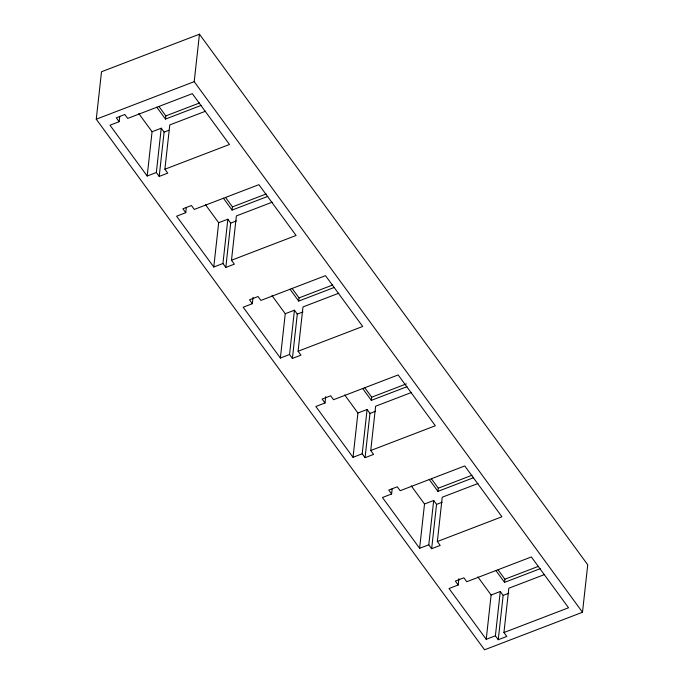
<?xml version="1.0" encoding="UTF-8"?>
<svg xmlns="http://www.w3.org/2000/svg" width="684" height="684" viewBox="0 0 684 684"><rect width="100%" height="100%" fill="white"/><g stroke="black" fill="none" stroke-linecap="round" stroke-linejoin="round"><path stroke-width="1.03" d="M96.264 119.204L101.506 71.743L199.446 34.2L587.736 564.796L582.494 612.257L484.554 649.8L96.264 119.204L194.205 81.661L199.446 34.2M147.18 176.019L152.07 131.721L161.236 128.207L156.345 172.505L147.18 176.019L109.987 125.206L119.161 121.692L119.743 116.417M201.156 105.396L165.485 119.067L165.836 115.904L158.996 106.559M205.559 111.21L169.777 124.924L164.887 169.23L167.751 173.137L159.201 176.412L164.1 132.115L161.236 128.207M213.776 267.025L218.666 222.727L227.832 219.205L222.941 263.511L213.776 267.025L176.592 216.212L185.757 212.698L186.339 207.423M272.155 202.216L236.382 215.93L231.491 260.236L234.347 264.144L225.806 267.418L230.696 223.121L227.832 219.205M267.752 196.402L232.09 210.073L232.44 206.91L225.6 197.556M280.372 358.031L285.262 313.725L294.436 310.211L289.546 354.517L280.372 358.031L243.188 307.219L252.353 303.705L253.054 297.378M338.76 293.222L302.978 306.936L298.087 351.243L300.943 355.15L292.401 358.425L297.292 314.118L294.436 310.211M334.348 287.408L298.686 301.08L299.036 297.908L292.196 288.562M353.029 457.305L357.92 413.008L367.086 409.494L362.195 453.791L353.029 457.305L315.846 406.493L325.011 402.979L325.712 396.652M411.409 392.505L375.627 406.219L370.737 450.517L373.601 454.424L365.059 457.699L369.95 413.401L367.086 409.494M407.006 386.682L371.344 400.354L371.686 397.19L364.846 387.845M419.625 548.311L424.516 504.014L433.682 500.5L428.791 544.797L419.625 548.311L382.442 497.499L391.607 493.985L392.188 488.709M473.602 477.689L437.94 491.36L438.29 488.196L431.45 478.851M478.005 483.511L442.232 497.225L437.341 541.523L440.197 545.43L431.655 548.705L436.546 504.407L433.682 500.5M486.221 639.318L491.112 595.02L500.286 591.506L495.396 635.804L486.221 639.318L449.037 588.505L458.212 584.991L458.904 578.664M544.609 574.509L508.828 588.231L503.937 632.529L506.793 636.436L498.251 639.711L503.142 595.413L500.286 591.506M540.206 568.695L504.536 582.366L504.886 579.203L498.046 569.857M165.836 115.904L199.523 102.993M164.1 132.115L168.845 130.293M164.887 169.23L229.491 144.469L192.307 93.657L127.703 118.418L124.847 114.51L116.297 117.785L119.161 121.692M232.44 206.91L266.119 193.991M230.696 223.121L236.39 220.932M231.491 260.236L296.087 235.467L258.903 184.663L194.299 209.424L191.443 205.516L182.902 208.791L185.757 212.698M299.036 297.908L332.723 284.997M297.292 314.118L302.986 311.938M298.087 351.243L362.691 326.473L325.498 275.661L260.903 300.43L258.039 296.523L249.498 299.797L252.353 303.705M371.686 397.19L406.364 383.895M369.95 413.401L375.644 411.221M370.737 450.517L435.34 425.756L398.156 374.943L333.553 399.704L330.697 395.797L322.147 399.071L325.011 402.979M438.29 488.196L471.969 475.286M436.546 504.407L442.24 502.218M437.341 541.523L501.936 516.762L464.752 465.949L400.157 490.71L397.293 486.803L388.751 490.077L391.607 493.985M504.886 579.203L538.573 566.292M503.142 595.413L508.836 593.225M503.937 632.529L568.541 607.768L531.357 556.956L466.753 581.716L463.889 577.809L455.347 581.084L458.212 584.991M194.205 81.661L582.494 612.257M156.781 107.166L165.485 119.067M223.386 198.172L232.09 210.073M289.982 289.178L298.686 301.08M362.631 388.461L371.344 400.354M429.236 479.467L437.94 491.36M495.832 570.465L504.536 582.366M138.835 113.63L152.07 131.721M205.431 204.636L218.666 222.727M272.027 295.642L285.262 313.725M344.685 394.924L357.92 413.008M411.281 485.922L424.516 504.014M477.877 576.928L491.112 595.02M156.345 172.505L159.201 176.412M222.941 263.511L225.806 267.418M289.546 354.517L292.401 358.425M362.195 453.791L365.059 457.699M428.791 544.797L431.655 548.705M495.396 635.804L498.251 639.711"/></g></svg>
